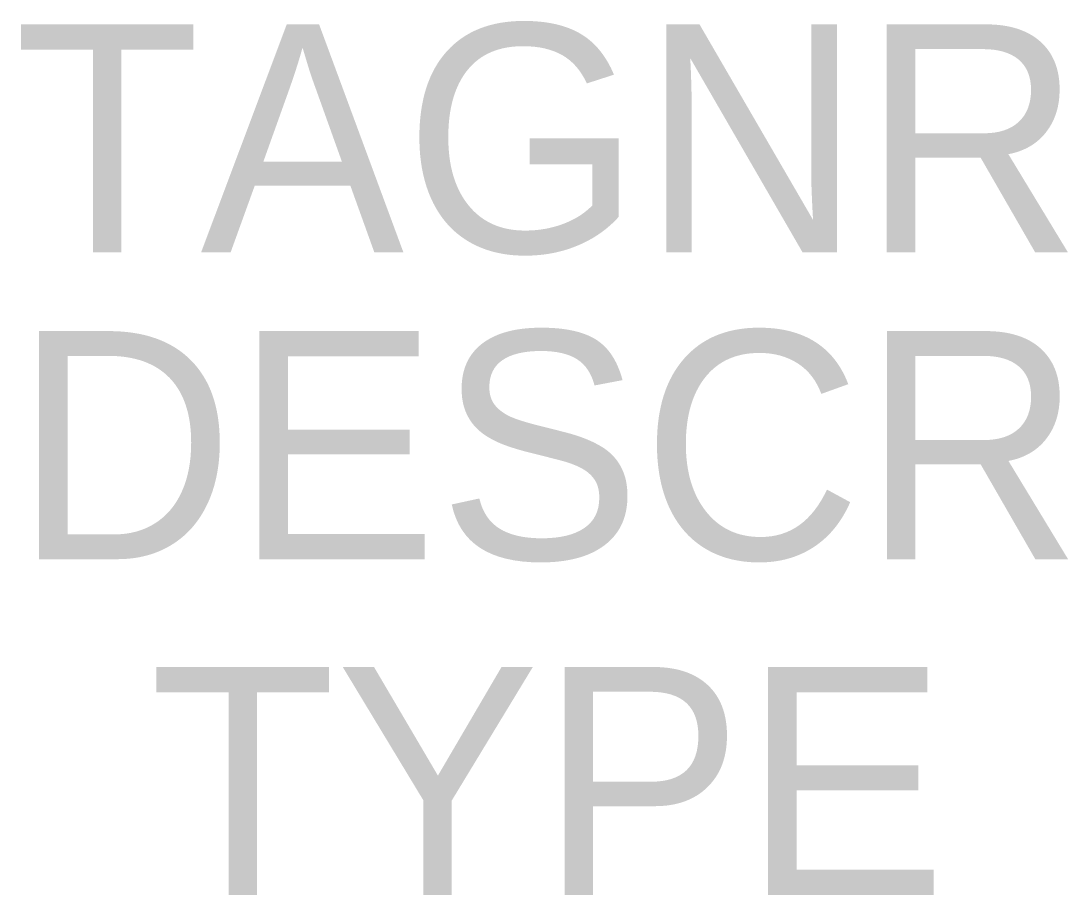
# Model space of a CAD drawing. Header units: millimetres. Extents: x -1733 to 1709, y -1888 to 986.
import ezdxf
from ezdxf.enums import TextEntityAlignment as Align

# ---------------------------------------------------------------- set-up
doc = ezdxf.new("R2010")
doc.units = ezdxf.units.MM

msp = doc.modelspace()

# ---------------------------------------------------------------- texts
msp.add_attdef('TAGNR', text='XXX-XXX', height=750).set_placement((0, 0), align=Align.BOTTOM_CENTER)
at = {"flags": 1}
for tag, p in [('DESCR', (0, -1008.6)), ('TYPE', (0, -2113))]:
    msp.add_attdef(tag, text='', height=750, dxfattribs=at).set_placement(p, align=Align.BOTTOM_CENTER)

doc.saveas('drawing.dxf')
